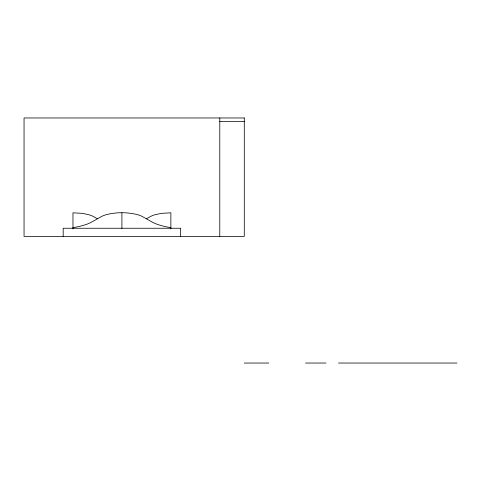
<?xml version="1.0" encoding="UTF-8"?>
<svg xmlns="http://www.w3.org/2000/svg" width="481" height="481" viewBox="0 0 481 481"><rect width="100%" height="100%" fill="white"/><g stroke="black" fill="none" stroke-linecap="round" stroke-linejoin="round"><path stroke-width="0.72" d="M146.464 218.741L150.739 216.378A30.724 30.724 0 0 1 154.575 214.845L161.333 213.366L170.863 212.8L170.863 228.872M72.968 227.639L79.179 226.515L85.81 224.615A48.485 48.485 0 0 0 91.065 222.384L101.786 216.378A30.724 30.724 0 0 1 105.628 214.845C116.18 212.001 127.651 212.001 138.203 214.845A30.724 30.724 0 0 1 142.045 216.384L152.772 222.384A48.485 48.485 0 0 0 158.021 224.615L164.658 226.515L170.863 227.639M219.781 121.651L244.288 121.651M244.288 363.041L268.801 363.041M305.561 363.041L325.986 363.041M338.486 363.041L456.944 363.041M97.372 218.741L93.098 216.378A30.724 30.724 0 0 0 89.256 214.845L82.498 213.366L72.968 212.8L72.968 228.872M219.781 117.965L219.781 236.418M180.658 236.418L180.658 228.253L63.179 228.253L63.179 236.418M121.915 212.8L121.915 228.475M244.288 117.965L24.05 117.965L24.05 236.418L244.288 236.418L244.288 117.965"/></g></svg>
